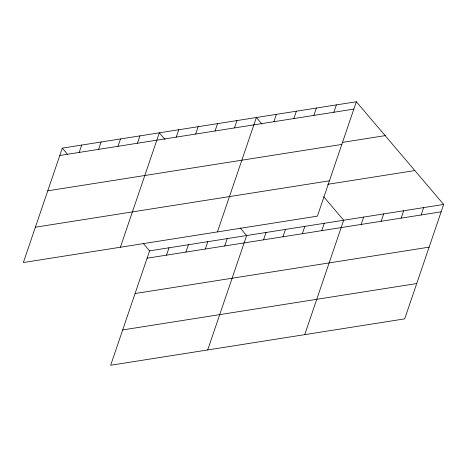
<?xml version="1.0" encoding="UTF-8"?>
<svg xmlns="http://www.w3.org/2000/svg" width="467" height="467" viewBox="0 0 467 467"><rect width="100%" height="100%" fill="white"/><g stroke="black" fill="none" stroke-linecap="round" stroke-linejoin="round"><path stroke-width="0.7" d="M62.298 148.132L23.35 262.542L317.397 216.145L356.344 101.742L62.298 148.132L67.411 154.145M79.197 152.429L81.707 145.068M98.607 149.364L101.111 142.009M118.017 146.305L120.521 138.944M137.421 143.241L139.925 135.885M120.387 247.23L159.335 132.821L164.909 139.382M176.234 137.117L178.738 129.762M143.562 243.745L149.603 250.855L110.656 365.258L404.702 318.868L443.65 204.458L356.344 101.742M195.644 134.058L198.148 126.697M166.503 255.145L169.007 247.79M215.048 130.994L217.558 123.638M185.913 252.087L188.417 244.731M234.457 127.935L236.962 120.574M205.317 249.022L207.821 241.667M217.424 231.918L256.371 117.515L261.946 124.076M224.726 245.963L227.231 238.602M273.86 121.718L276.365 114.357M207.692 349.952L246.64 235.543L240.131 227.89M293.854 118.56L296.358 111.204M263.54 239.84L266.044 232.478M313.853 115.407L316.357 108.052M282.949 236.775L285.454 229.42M333.847 112.255L336.351 104.894M302.353 233.716L304.858 226.355M321.763 230.651L324.267 223.296M304.723 334.641L343.671 220.231L323.689 196.724M361.166 224.434L363.67 217.079M381.16 221.282L383.664 213.927M401.153 218.13L403.657 210.769M421.152 214.972L423.657 207.617M59.794 155.488L353.84 109.097M342.311 142.4L385.158 135.64M47.768 190.816L341.815 144.426M35.375 227.213L329.422 180.822M327.717 184.307L414.842 170.56M149.603 250.855L443.65 204.458M147.099 258.21L441.146 211.82M135.068 293.539L429.12 247.142M122.681 329.936L416.727 283.539"/></g></svg>
